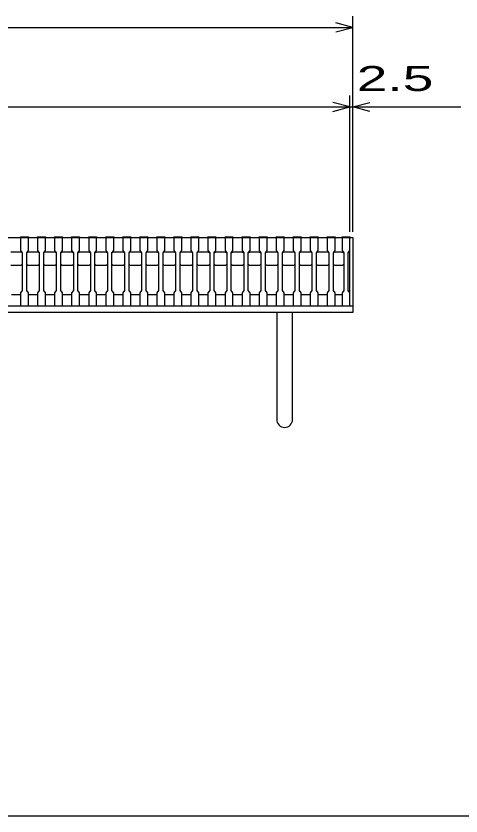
# Model space of a CAD drawing. Units: millimetres, scale not verified. Extents: x -1820 to 1736, y -1282 to 1048.
# Drawn here: x -713 to -321, y -1152 to -448 of the extents above; entities that cross this region are included whole.
import ezdxf
from ezdxf.enums import TextEntityAlignment as Align

# ---------------------------------------------------------------- set-up
doc = ezdxf.new("R2010")
doc.units = ezdxf.units.MM
doc.header["$LTSCALE"] = 10
for name, color, linetype, lineweight in [('0_2', 150, 'Continuous', 25), ('16', 3, 'Continuous', 25), ('19', 6, 'Continuous', 25), ('22', 4, 'Continuous', 25)]:
    doc.layers.add(name, color=color, linetype=linetype, lineweight=lineweight)
doc.styles.add('ベクトル', font='')
doc.styles.get('ベクトル').set_extended_font_data('ベクトル')

msp = doc.modelspace()

# ---------------------------------------------------------------- linework, layer by layer
at = {"layer": '0_2'}
msp.add_line((1736, -1151.5), (-1724, -1151.5), dxfattribs=at)
at = {"layer": '16'}
for p, q in [((-1414, -642.5), (-419, -642.5)), ((-709, -642.5), (-709, -641.8)), ((-709, -641.8), (-702, -641.8)), ((-709, -642.5), (-709, -654)), ((-702, -642.5), (-709, -642.5)), ((-702, -641.8), (-702, -642.5)), ((-702, -654), (-702, -642.5)), ((-694, -642.5), (-694, -641.8)), ((-694, -641.8), (-687, -641.8)), ((-694, -642.5), (-694, -654)), ((-687, -642.5), (-694, -642.5)), ((-687, -641.8), (-687, -642.5)), ((-687, -654), (-687, -642.5)), ((-679, -642.5), (-679, -641.8)), ((-679, -641.8), (-672, -641.8)), ((-679, -642.5), (-679, -654)), ((-672, -642.5), (-679, -642.5)), ((-672, -641.8), (-672, -642.5)), ((-672, -654), (-672, -642.5)), ((-664, -642.5), (-664, -641.8)), ((-664, -641.8), (-657, -641.8)), ((-664, -642.5), (-664, -654)), ((-657, -642.5), (-664, -642.5)), ((-657, -641.8), (-657, -642.5)), ((-657, -654), (-657, -642.5)), ((-649, -642.5), (-649, -641.8)), ((-649, -641.8), (-642, -641.8)), ((-649, -642.5), (-649, -654)), ((-642, -642.5), (-649, -642.5)), ((-642, -641.8), (-642, -642.5)), ((-642, -654), (-642, -642.5)), ((-634, -642.5), (-634, -641.8)), ((-634, -641.8), (-627, -641.8)), ((-634, -642.5), (-634, -654)), ((-627, -642.5), (-634, -642.5)), ((-627, -641.8), (-627, -642.5)), ((-627, -654), (-627, -642.5)), ((-619, -642.5), (-619, -641.8)), ((-619, -641.8), (-612, -641.8)), ((-619, -642.5), (-619, -654)), ((-612, -642.5), (-619, -642.5)), ((-612, -641.8), (-612, -642.5)), ((-612, -654), (-612, -642.5)), ((-604, -642.5), (-604, -641.8)), ((-604, -641.8), (-597, -641.8)), ((-604, -642.5), (-604, -654)), ((-597, -642.5), (-604, -642.5)), ((-597, -641.8), (-597, -642.5)), ((-597, -654), (-597, -642.5)), ((-589, -642.5), (-589, -641.8)), ((-589, -641.8), (-582, -641.8)), ((-589, -642.5), (-589, -654)), ((-582, -642.5), (-589, -642.5)), ((-582, -641.8), (-582, -642.5)), ((-582, -654), (-582, -642.5)), ((-574, -642.5), (-574, -641.8)), ((-574, -641.8), (-567, -641.8)), ((-574, -642.5), (-574, -654)), ((-567, -642.5), (-574, -642.5)), ((-567, -641.8), (-567, -642.5)), ((-567, -654), (-567, -642.5)), ((-559, -642.5), (-559, -641.8)), ((-559, -641.8), (-552, -641.8)), ((-559, -642.5), (-559, -654)), ((-552, -642.5), (-559, -642.5)), ((-552, -641.8), (-552, -642.5)), ((-552, -654), (-552, -642.5)), ((-544, -642.5), (-544, -641.8)), ((-544, -641.8), (-537, -641.8)), ((-544, -642.5), (-544, -654)), ((-537, -642.5), (-544, -642.5)), ((-537, -641.8), (-537, -642.5)), ((-537, -654), (-537, -642.5)), ((-529, -642.5), (-529, -641.8)), ((-529, -641.8), (-522, -641.8)), ((-529, -642.5), (-529, -654)), ((-522, -642.5), (-529, -642.5)), ((-522, -641.8), (-522, -642.5)), ((-522, -654), (-522, -642.5)), ((-514, -642.5), (-514, -641.8)), ((-514, -641.8), (-507, -641.8)), ((-514, -642.5), (-514, -654)), ((-507, -642.5), (-514, -642.5)), ((-507, -641.8), (-507, -642.5)), ((-507, -654), (-507, -642.5)), ((-499, -642.5), (-499, -641.8)), ((-499, -641.8), (-492, -641.8)), ((-499, -642.5), (-499, -654)), ((-492, -642.5), (-499, -642.5)), ((-492, -641.8), (-492, -642.5)), ((-492, -654), (-492, -642.5)), ((-484, -642.5), (-484, -641.8)), ((-484, -641.8), (-477, -641.8)), ((-484, -642.5), (-484, -654)), ((-477, -642.5), (-484, -642.5)), ((-477, -641.8), (-477, -642.5)), ((-477, -654), (-477, -642.5)), ((-469, -642.5), (-469, -641.8)), ((-469, -641.8), (-462, -641.8)), ((-469, -642.5), (-469, -654)), ((-462, -642.5), (-469, -642.5)), ((-462, -641.8), (-462, -642.5)), ((-462, -654), (-462, -642.5)), ((-454, -642.5), (-454, -641.8)), ((-454, -641.8), (-447, -641.8)), ((-454, -642.5), (-454, -654)), ((-447, -642.5), (-454, -642.5)), ((-447, -641.8), (-447, -642.5)), ((-447, -654), (-447, -642.5)), ((-439, -642.5), (-439, -641.8)), ((-439, -641.8), (-432, -641.8)), ((-439, -642.5), (-439, -654)), ((-432, -642.5), (-439, -642.5)), ((-432, -641.8), (-432, -642.5)), ((-432, -654), (-432, -642.5)), ((-426, -642.5), (-426, -641.8)), ((-426, -641.8), (-419, -641.8)), ((-426, -642.5), (-426, -654)), ((-419, -642.5), (-426, -642.5)), ((-419, -641.8), (-419, -642.5)), ((-419, -654), (-419, -642.5)), ((-419, -692.5), (-419, -642.5)), ((-709, -654), (-707.5, -656)), ((-703.5, -656), (-702, -654)), ((-694, -654), (-692.5, -656)), ((-688.5, -656), (-687, -654)), ((-679, -654), (-677.5, -656)), ((-673.5, -656), (-672, -654)), ((-664, -654), (-662.5, -656)), ((-658.5, -656), (-657, -654)), ((-649, -654), (-647.5, -656)), ((-643.5, -656), (-642, -654)), ((-634, -654), (-632.5, -656)), ((-628.5, -656), (-627, -654)), ((-619, -654), (-617.5, -656)), ((-613.5, -656), (-612, -654)), ((-604, -654), (-602.5, -656)), ((-598.5, -656), (-597, -654)), ((-589, -654), (-587.5, -656)), ((-583.5, -656), (-582, -654)), ((-574, -654), (-572.5, -656)), ((-568.5, -656), (-567, -654)), ((-559, -654), (-557.5, -656)), ((-553.5, -656), (-552, -654)), ((-544, -654), (-542.5, -656)), ((-538.5, -656), (-537, -654)), ((-529, -654), (-527.5, -656)), ((-523.5, -656), (-522, -654)), ((-514, -654), (-512.5, -656)), ((-508.5, -656), (-507, -654)), ((-499, -654), (-497.5, -656)), ((-493.5, -656), (-492, -654)), ((-484, -654), (-482.5, -656)), ((-478.5, -656), (-477, -654)), ((-469, -654), (-467.5, -656)), ((-463.5, -656), (-462, -654)), ((-454, -654), (-452.5, -656)), ((-448.5, -656), (-447, -654)), ((-439, -654), (-437.5, -656)), ((-433.5, -656), (-432, -654)), ((-426, -654), (-424.5, -656)), ((-420.5, -656), (-419, -654)), ((-717.5, -655), (-708.5, -655)), ((-708.5, -655), (-707.5, -656)), ((-707.5, -656), (-707.5, -689)), ((-703.5, -656), (-702.5, -655)), ((-703.5, -689), (-703.5, -656)), ((-702.5, -655), (-693.5, -655)), ((-693.5, -655), (-692.5, -656)), ((-692.5, -656), (-692.5, -689)), ((-688.5, -656), (-687.5, -655)), ((-688.5, -689), (-688.5, -656)), ((-687.5, -655), (-678.5, -655)), ((-678.5, -655), (-677.5, -656)), ((-677.5, -656), (-677.5, -689)), ((-673.5, -656), (-672.5, -655)), ((-673.5, -689), (-673.5, -656)), ((-672.5, -655), (-663.5, -655)), ((-663.5, -655), (-662.5, -656)), ((-662.5, -656), (-662.5, -689)), ((-658.5, -656), (-657.5, -655)), ((-658.5, -689), (-658.5, -656)), ((-657.5, -655), (-648.5, -655)), ((-648.5, -655), (-647.5, -656)), ((-647.5, -656), (-647.5, -689)), ((-643.5, -656), (-642.5, -655)), ((-643.5, -689), (-643.5, -656)), ((-642.5, -655), (-633.5, -655)), ((-633.5, -655), (-632.5, -656)), ((-632.5, -656), (-632.5, -689)), ((-628.5, -656), (-627.5, -655)), ((-628.5, -689), (-628.5, -656)), ((-627.5, -655), (-618.5, -655)), ((-618.5, -655), (-617.5, -656)), ((-617.5, -656), (-617.5, -689)), ((-613.5, -656), (-612.5, -655)), ((-613.5, -689), (-613.5, -656)), ((-612.5, -655), (-603.5, -655)), ((-603.5, -655), (-602.5, -656)), ((-602.5, -656), (-602.5, -689)), ((-598.5, -656), (-597.5, -655)), ((-598.5, -689), (-598.5, -656)), ((-597.5, -655), (-588.5, -655)), ((-588.5, -655), (-587.5, -656)), ((-587.5, -656), (-587.5, -689)), ((-583.5, -656), (-582.5, -655)), ((-583.5, -689), (-583.5, -656)), ((-582.5, -655), (-573.5, -655)), ((-573.5, -655), (-572.5, -656)), ((-572.5, -656), (-572.5, -689)), ((-568.5, -656), (-567.5, -655)), ((-568.5, -689), (-568.5, -656)), ((-567.5, -655), (-558.5, -655)), ((-558.5, -655), (-557.5, -656)), ((-557.5, -656), (-557.5, -689)), ((-553.5, -656), (-552.5, -655)), ((-553.5, -689), (-553.5, -656)), ((-552.5, -655), (-543.5, -655)), ((-543.5, -655), (-542.5, -656)), ((-542.5, -656), (-542.5, -689)), ((-538.5, -656), (-537.5, -655)), ((-538.5, -689), (-538.5, -656)), ((-537.5, -655), (-528.5, -655)), ((-528.5, -655), (-527.5, -656)), ((-527.5, -656), (-527.5, -689)), ((-523.5, -656), (-522.5, -655)), ((-523.5, -689), (-523.5, -656)), ((-522.5, -655), (-513.5, -655)), ((-513.5, -655), (-512.5, -656)), ((-512.5, -656), (-512.5, -689)), ((-508.5, -656), (-507.5, -655)), ((-508.5, -689), (-508.5, -656)), ((-507.5, -655), (-498.5, -655)), ((-498.5, -655), (-497.5, -656)), ((-497.5, -656), (-497.5, -689)), ((-493.5, -656), (-492.5, -655)), ((-493.5, -689), (-493.5, -656)), ((-492.5, -655), (-483.5, -655)), ((-483.5, -655), (-482.5, -656)), ((-482.5, -656), (-482.5, -689)), ((-478.5, -656), (-477.5, -655)), ((-478.5, -689), (-478.5, -656)), ((-477.5, -655), (-468.5, -655)), ((-468.5, -655), (-467.5, -656)), ((-467.5, -656), (-467.5, -689)), ((-463.5, -656), (-462.5, -655)), ((-463.5, -689), (-463.5, -656)), ((-462.5, -655), (-453.5, -655)), ((-453.5, -655), (-452.5, -656)), ((-452.5, -656), (-452.5, -689)), ((-448.5, -656), (-447.5, -655)), ((-448.5, -689), (-448.5, -656)), ((-447.5, -655), (-438.5, -655)), ((-438.5, -655), (-437.5, -656)), ((-437.5, -656), (-437.5, -689)), ((-433.5, -656), (-432.5, -655)), ((-433.5, -689), (-433.5, -656)), ((-432.5, -655), (-425.5, -655)), ((-425.5, -655), (-424.5, -656)), ((-424.5, -656), (-424.5, -689)), ((-420.5, -689), (-420.5, -656)), ((-708.5, -667), (-717.5, -667)), ((-707.5, -666), (-708.5, -667)), ((-702.5, -667), (-703.5, -666)), ((-693.5, -667), (-702.5, -667)), ((-692.5, -666), (-693.5, -667)), ((-687.5, -667), (-688.5, -666)), ((-678.5, -667), (-687.5, -667)), ((-677.5, -666), (-678.5, -667)), ((-672.5, -667), (-673.5, -666)), ((-663.5, -667), (-672.5, -667)), ((-662.5, -666), (-663.5, -667)), ((-657.5, -667), (-658.5, -666)), ((-648.5, -667), (-657.5, -667)), ((-647.5, -666), (-648.5, -667)), ((-642.5, -667), (-643.5, -666)), ((-633.5, -667), (-642.5, -667)), ((-632.5, -666), (-633.5, -667)), ((-627.5, -667), (-628.5, -666)), ((-618.5, -667), (-627.5, -667)), ((-617.5, -666), (-618.5, -667)), ((-612.5, -667), (-613.5, -666)), ((-603.5, -667), (-612.5, -667)), ((-602.5, -666), (-603.5, -667)), ((-597.5, -667), (-598.5, -666)), ((-588.5, -667), (-597.5, -667)), ((-587.5, -666), (-588.5, -667)), ((-582.5, -667), (-583.5, -666)), ((-573.5, -667), (-582.5, -667)), ((-572.5, -666), (-573.5, -667)), ((-567.5, -667), (-568.5, -666)), ((-558.5, -667), (-567.5, -667)), ((-557.5, -666), (-558.5, -667)), ((-552.5, -667), (-553.5, -666)), ((-543.5, -667), (-552.5, -667)), ((-542.5, -666), (-543.5, -667)), ((-537.5, -667), (-538.5, -666)), ((-528.5, -667), (-537.5, -667)), ((-527.5, -666), (-528.5, -667)), ((-522.5, -667), (-523.5, -666)), ((-513.5, -667), (-522.5, -667)), ((-512.5, -666), (-513.5, -667)), ((-507.5, -667), (-508.5, -666)), ((-498.5, -667), (-507.5, -667)), ((-497.5, -666), (-498.5, -667)), ((-492.5, -667), (-493.5, -666)), ((-483.5, -667), (-492.5, -667)), ((-482.5, -666), (-483.5, -667)), ((-477.5, -667), (-478.5, -666)), ((-468.5, -667), (-477.5, -667)), ((-467.5, -666), (-468.5, -667)), ((-462.5, -667), (-463.5, -666)), ((-453.5, -667), (-462.5, -667)), ((-452.5, -666), (-453.5, -667)), ((-447.5, -667), (-448.5, -666)), ((-438.5, -667), (-447.5, -667)), ((-437.5, -666), (-438.5, -667)), ((-432.5, -667), (-433.5, -666)), ((-425.5, -667), (-432.5, -667)), ((-424.5, -666), (-425.5, -667)), ((-707.5, -689), (-709, -691)), ((-702, -691), (-703.5, -689)), ((-692.5, -689), (-694, -691)), ((-687, -691), (-688.5, -689)), ((-677.5, -689), (-679, -691)), ((-672, -691), (-673.5, -689)), ((-662.5, -689), (-664, -691)), ((-657, -691), (-658.5, -689)), ((-647.5, -689), (-649, -691)), ((-642, -691), (-643.5, -689)), ((-632.5, -689), (-634, -691)), ((-627, -691), (-628.5, -689)), ((-617.5, -689), (-619, -691)), ((-612, -691), (-613.5, -689)), ((-602.5, -689), (-604, -691)), ((-597, -691), (-598.5, -689)), ((-587.5, -689), (-589, -691)), ((-582, -691), (-583.5, -689)), ((-572.5, -689), (-574, -691)), ((-567, -691), (-568.5, -689)), ((-557.5, -689), (-559, -691)), ((-552, -691), (-553.5, -689)), ((-542.5, -689), (-544, -691)), ((-537, -691), (-538.5, -689)), ((-527.5, -689), (-529, -691)), ((-522, -691), (-523.5, -689)), ((-512.5, -689), (-514, -691)), ((-507, -691), (-508.5, -689)), ((-497.5, -689), (-499, -691)), ((-492, -691), (-493.5, -689)), ((-482.5, -689), (-484, -691)), ((-477, -691), (-478.5, -689)), ((-467.5, -689), (-469, -691)), ((-462, -691), (-463.5, -689)), ((-452.5, -689), (-454, -691)), ((-447, -691), (-448.5, -689)), ((-437.5, -689), (-439, -691)), ((-432, -691), (-433.5, -689)), ((-424.5, -689), (-426, -691)), ((-419, -691), (-420.5, -689)), ((-717, -692.5), (-709, -692.5)), ((-709, -691), (-709, -702.5)), ((-702, -702.5), (-702, -691)), ((-702, -692.5), (-694, -692.5)), ((-694, -691), (-694, -702.5)), ((-687, -702.5), (-687, -691)), ((-687, -692.5), (-679, -692.5)), ((-679, -691), (-679, -702.5)), ((-672, -702.5), (-672, -691)), ((-672, -692.5), (-664, -692.5)), ((-664, -691), (-664, -702.5)), ((-657, -702.5), (-657, -691)), ((-657, -692.5), (-649, -692.5)), ((-649, -691), (-649, -702.5)), ((-642, -702.5), (-642, -691)), ((-642, -692.5), (-634, -692.5)), ((-634, -691), (-634, -702.5)), ((-627, -702.5), (-627, -691)), ((-627, -692.5), (-619, -692.5)), ((-619, -691), (-619, -702.5)), ((-612, -702.5), (-612, -691)), ((-612, -692.5), (-604, -692.5)), ((-604, -691), (-604, -702.5)), ((-597, -702.5), (-597, -691)), ((-597, -692.5), (-589, -692.5)), ((-589, -691), (-589, -702.5)), ((-582, -702.5), (-582, -691)), ((-582, -692.5), (-574, -692.5)), ((-574, -691), (-574, -702.5)), ((-567, -702.5), (-567, -691)), ((-567, -692.5), (-559, -692.5)), ((-559, -691), (-559, -702.5)), ((-552, -702.5), (-552, -691)), ((-552, -692.5), (-544, -692.5)), ((-544, -691), (-544, -702.5)), ((-537, -702.5), (-537, -691)), ((-537, -692.5), (-529, -692.5)), ((-529, -691), (-529, -702.5)), ((-522, -702.5), (-522, -691)), ((-522, -692.5), (-514, -692.5)), ((-514, -691), (-514, -702.5)), ((-507, -702.5), (-507, -691)), ((-507, -692.5), (-499, -692.5)), ((-499, -691), (-499, -702.5)), ((-492, -702.5), (-492, -691)), ((-492, -692.5), (-484, -692.5)), ((-484, -691), (-484, -702.5)), ((-477, -702.5), (-477, -691)), ((-477, -692.5), (-469, -692.5)), ((-469, -691), (-469, -702.5)), ((-462, -702.5), (-462, -691)), ((-462, -692.5), (-454, -692.5)), ((-454, -691), (-454, -702.5)), ((-447, -702.5), (-447, -691)), ((-447, -692.5), (-439, -692.5)), ((-439, -691), (-439, -702.5)), ((-432, -702.5), (-432, -691)), ((-432, -692.5), (-426, -692.5)), ((-426, -691), (-426, -702.5)), ((-419, -702.5), (-419, -691)), ((-709, -702.5), (-702, -702.5)), ((-694, -702.5), (-687, -702.5)), ((-679, -702.5), (-672, -702.5)), ((-664, -702.5), (-657, -702.5)), ((-649, -702.5), (-642, -702.5)), ((-634, -702.5), (-627, -702.5)), ((-619, -702.5), (-612, -702.5)), ((-604, -702.5), (-597, -702.5)), ((-589, -702.5), (-582, -702.5)), ((-574, -702.5), (-567, -702.5)), ((-559, -702.5), (-552, -702.5)), ((-544, -702.5), (-537, -702.5)), ((-529, -702.5), (-522, -702.5)), ((-514, -702.5), (-507, -702.5)), ((-499, -702.5), (-492, -702.5)), ((-484, -702.5), (-477, -702.5)), ((-469, -702.5), (-462, -702.5)), ((-454, -702.5), (-447, -702.5)), ((-439, -702.5), (-432, -702.5)), ((-426, -702.5), (-419, -702.5))]:
    msp.add_line(p, q, dxfattribs=at)
at = {"layer": '19'}
for p, q in [((-419, -642.5), (-416.5, -642.5)), ((-416.5, -642.5), (-416.5, -702.5)), ((-1416.5, -702.5), (-416.5, -702.5)), ((-416.5, -702.5), (-416.5, -708.5)), ((-416.5, -708.5), (-1416.5, -708.5)), ((-483.5, -708.5), (-483.5, -802.5)), ((-469.5, -802.5), (-469.5, -708.5))]:
    msp.add_line(p, q, dxfattribs=at)
msp.add_arc((-476.5, -802.5), 7, 180, 0, dxfattribs=at)
at = {"layer": '22'}
for p, q in [((-416.5, -637.5), (-416.5, -447.5)), ((-1416.5, -457.5), (-416.5, -457.5)), ((-416.5, -457.5), (-431.5, -453.5)), ((-431.5, -461.5), (-416.5, -457.5)), ((-419, -637.5), (-419, -517.5)), ((-416.5, -637.5), (-416.5, -517.5)), ((-1414, -527.5), (-419, -527.5)), ((-419, -527.5), (-434, -523.5)), ((-434, -531.5), (-419, -527.5)), ((-419, -527.5), (-416.5, -527.5)), ((-416.5, -527.5), (-401.5, -523.5)), ((-401.5, -531.5), (-416.5, -527.5)), ((-416.5, -527.5), (-321.5, -527.5))]:
    msp.add_line(p, q, dxfattribs=at)

# ---------------------------------------------------------------- texts
at = {"layer": '22', "color": 2, "style": 'ベクトル', "width": 1.65}
msp.add_text(' 2.5 ', height=21.99, dxfattribs=at).set_placement((-426.5, -502.5), align=Align.MIDDLE_LEFT)

doc.saveas('drawing.dxf')
